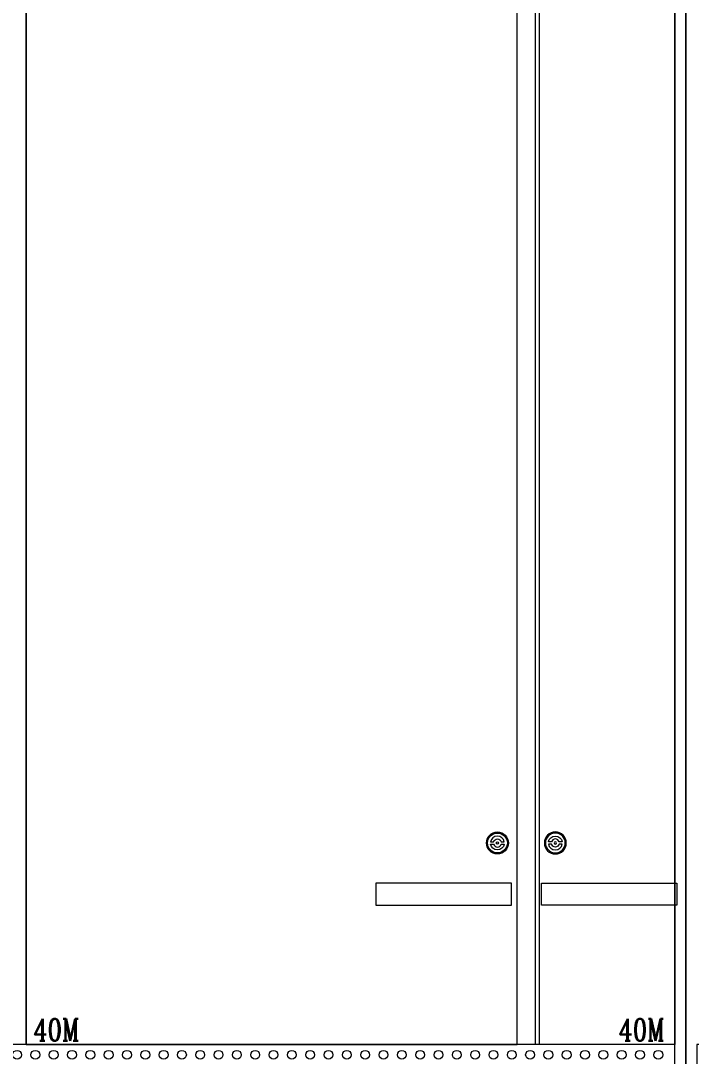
# Model space of a CAD drawing. Header units: millimetres. Extents: x -116965 to 323937, y 291661 to 566926.
# Drawn here: x -35130 to -34215, y 313563 to 314976 of the extents above; entities that cross this region are included whole.
import ezdxf
from ezdxf.enums import TextEntityAlignment as Align

# ---------------------------------------------------------------- set-up
doc = ezdxf.new("R2010")
doc.units = ezdxf.units.MM
doc.layers.get('0').update_dxf_attribs({"lineweight": 18})
doc.layers.add('hw_Text', color=7, linetype='Continuous', lineweight=13)
doc.styles.add('hw_Title2', font='complex.shx', dxfattribs={"width": 0.75})

# ---------------------------------------------------------------- blocks, each defined once
blk = doc.blocks.new('*U1616')
for p, q in [((400, 2100), (400, 100)), ((1100, 2100), (1100, 100)), ((1285, 2100), (1285, 100))]:
    blk.add_line(p, q)
for points in [[(1300, 0), (0, 0), (0, 2200), (1300, 2200)], [(1285, 100), (15, 100), (15, 0), (1285, 0)]]:
    blk.add_lwpolyline(points, close=True)
for centre in [(387.5, 86), (412.5, 86), (437.5, 86), (462.5, 86), (487.5, 86), (512.5, 86), (537.5, 86), (562.5, 86), (587.5, 86), (612.5, 86), (637.5, 86), (662.5, 86), (687.5, 86), (712.5, 86), (737.5, 86), (762.5, 86), (787.5, 86), (812.5, 86), (837.5, 86), (862.5, 86), (887.5, 86), (912.5, 86), (937.5, 86), (962.5, 86), (987.5, 86), (1012.5, 86), (1037.5, 86), (1062.5, 86), (1087.5, 86), (1112.5, 86), (1137.5, 86), (1162.5, 86), (1187.5, 86), (1212.5, 86), (1237.5, 86), (1262.5, 86)]:
    blk.add_circle(centre, 6)
blk = doc.blocks.new('*U1607')
for points in [[(-5.3, 1.5, -0.755929), (5.3, 1.5), (9.4, 1.5, 0.852803), (-9.4, 1.5)], [(-5.3, -1.5, 0.755929), (5.3, -1.5), (9.4, -1.5, -0.852803), (-9.4, -1.5)]]:
    blk.add_lwpolyline(points, format="xyb", close=True)
at = {"color": 2}
blk.add_circle((0, 0), 15, dxfattribs=at)
at = {"color": 3}
blk.add_circle((0, 0), 13.5, dxfattribs=at)
blk.add_circle((0, 0), 1.5)
blk = doc.blocks.new('*U1570')
blk.add_line((0, 0), (0, 2000))
blk.add_lwpolyline([(0, 0), (670, 0), (670, 2000), (0, 2000)])
blk.add_lwpolyline([(477, 190), (662, 190), (662, 220), (477, 220)], close=True)
blk.add_blockref('*U1607', (643, 275))
at = {"layer": 'hw_Text', "color": 6, "style": 'hw_Title2', "width": 0.75}
blk.add_text('40M', height=30, dxfattribs=at).set_placement((10, 20), align=Align.MIDDLE_LEFT)
blk = doc.blocks.new('*U1571')
blk.add_line((0, 0), (0, 2000))
blk.add_lwpolyline([(0, 0), (-190, 0), (-190, 2000), (0, 2000)])
blk.add_lwpolyline([(3, 190), (-182, 190), (-182, 220), (3, 220)], close=True)
at = {"xscale": -1}
blk.add_blockref('*U1607', (-163, 275), dxfattribs=at)
at = {"layer": 'hw_Text', "color": 6, "style": 'hw_Title2', "width": 0.75}
blk.add_text('40M', height=30, dxfattribs=at).set_placement((-76.4, 20), align=Align.MIDDLE_LEFT)

msp = doc.modelspace()

# ---------------------------------------------------------------- block references
msp.add_blockref('*U1616', (-35522.31856, 313478.960707))

# ---------------------------------------------------------------- next in the draw order: block references
msp.add_blockref('*U1616', (-34222.31856, 313478.960707))
at = {"layer": 'hw_Text'}
for name, p in [('*U1570', (-35122.31856, 313578.960707)), ('*U1571', (-34237.31856, 313578.960707))]:
    msp.add_blockref(name, p, dxfattribs=at)

doc.saveas('drawing.dxf')
